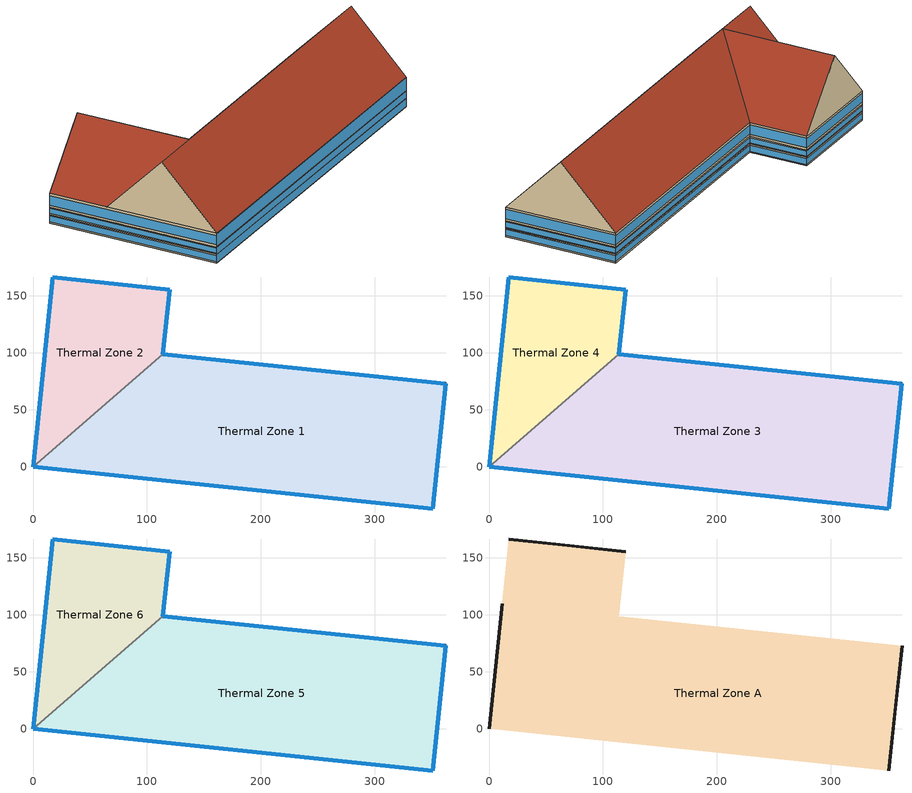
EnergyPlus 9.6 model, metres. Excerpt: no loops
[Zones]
Thermal Zone 1
 floor ground (ExtSlabCarpet): 0,0 113.93,98.76 362.53,72.63 351.02,-36.89 z0
 wall outside (Ext Wall): 0,0 351.02,-36.89 362.53,72.63 113.93,98.76 z0:8.48
 wall to Thermal Zone 2 (Interior Wall): 113.93,98.76 0,0 z0:8.48
 window (Ext Window): 351.02,-36.88 362.53,72.62 z1.27:7.21; 362.52,72.63 113.94,98.76 z1.53:6.95; 0.01,0 351.01,-36.89 z0.42:8.06
Thermal Zone 2
 floor ground (ExtSlabCarpet): 119.89,155.5 113.93,98.76 0,0 17.48,166.26 z0
 wall outside (Ext Wall): 113.93,98.76 119.89,155.5 17.48,166.26 0,0 z0:8.48
 window (Ext Window): 113.93,98.77 119.89,155.49 z1.27:7.21; 119.88,155.5 17.49,166.26 z1.53:6.95; 17.47,166.25 0,0.01 z1.4:7.08
Thermal Zone 3
 floor to Thermal Zone 1 (Interior Floor): 0,0 113.93,98.76 362.53,72.63 351.02,-36.89 z8.48
 wall outside (Ext Wall): 0,0 351.02,-36.89 362.53,72.63 113.93,98.76 z8.48:15.61
 wall to Thermal Zone 4 (Interior Wall): 113.93,98.76 0,0 z8.48:15.61
 window (Ext Window): 351.02,-36.88 362.53,72.62 z9.55:14.54; 362.52,72.63 113.94,98.76 z9.76:14.33; 0.01,0 351.01,-36.89 z8.84:15.25
Thermal Zone 4
 floor to Thermal Zone 2 (Interior Floor): 0,0 17.48,166.26 119.89,155.5 113.93,98.76 z8.48
 wall outside (Ext Wall): 113.93,98.76 119.89,155.5 17.48,166.26 0,0 z8.48:15.61
 window (Ext Window): 113.93,98.77 119.89,155.49 z9.55:14.54; 119.88,155.5 17.49,166.26 z9.76:14.33; 17.47,166.25 0,0.01 z9.66:14.43
Thermal Zone 5
 floor to Thermal Zone 3 (Interior Floor): 0,0 113.93,98.76 362.53,72.63 351.02,-36.89 z15.61
 wall outside (Ext Wall): 0,0 351.02,-36.89 362.53,72.63 113.93,98.76 z15.61:29.2
 wall to Thermal Zone 6 (Interior Wall): 113.93,98.76 0,0 z15.61:29.2
 window (Ext Window): 351.02,-36.88 362.53,72.62 z17.65:27.16; 362.52,72.63 113.94,98.76 z18.06:26.75; 0.01,0 351.01,-36.89 z16.29:28.52
Thermal Zone 6
 floor to Thermal Zone 4 (Interior Floor): 0,0 17.48,166.26 119.89,155.5 113.93,98.76 z15.61
 wall outside (Ext Wall): 113.93,98.76 119.89,155.5 17.48,166.26 0,0 z15.61:29.2
 window (Ext Window): 113.93,98.77 119.89,155.49 z17.65:27.16; 119.88,155.5 17.49,166.26 z18.06:26.75; 17.47,166.25 0,0.01 z17.85:26.96
Thermal Zone A
 floor to Thermal Zone 5 (Interior Floor): 0,0 113.93,98.76 362.53,72.63 351.02,-36.89 z29.2
 floor to Thermal Zone 6 (Interior Floor): 0,0 17.48,166.26 119.89,155.5 113.93,98.76 z29.2
 wall outside (Ext Wall): 351.02,-36.89,29.2 362.53,72.63,29.2 356.77,17.87,86.24; 0,0,29.2 5.76,54.76,86.24 11.51,109.53,29.2; 68.68,160.88,86.24 119.89,155.5,29.2 17.48,166.26,29.2
 roof outside (Ext Roof): 0,0,29.2 351.02,-36.89,29.2 356.77,17.87,86.24 5.76,54.76,86.24; 56.96,49.38,86.24 356.77,17.87,86.24 362.53,72.63,29.2 113.93,98.76,29.2; 5.76,54.76,86.24 56.96,49.38,86.24 11.51,109.53,29.2; 11.51,109.53,29.2 56.96,49.38,86.24 68.68,160.88,86.24 17.48,166.26,29.2; 56.96,49.38,86.24 113.93,98.76,29.2 119.89,155.5,29.2 68.68,160.88,86.24
[Building]
Building 1: North Axis {deg}=-0
[Site:Location]
Washington Dc Dulles IntL Ar: Latitude {deg}=38.98; Longitude {deg}=-77.47; Time Zone {hr}=-5; Elevation {m}=82
[SizingPeriod:DesignDay] Month=7; Day of Month=21; Day Type=SummerDesignDay; Daily Dry-Bulb Temperature Range {deltaC}=14.4; Dry-Bulb Temperature Range Modifier Type=DefaultMultipliers; Barometric Pressure {Pa}=86790; Wind Speed {m/s}=5; Wind Direction {deg}=340; Rain Indicator=No; Snow Indicator=No; Daylight Saving Time Indicator=No; Solar Model Indicator=ASHRAETau; ASHRAE Clear Sky Optical Depth for Beam Irradiance (taub)=0.339; ASHRAE Clear Sky Optical Depth for Diffuse Irradiance (taud)=2.366; Begin Environment Reset Mode=FullResetAtBeginEnvironment
Name | Maximum Dry-Bulb Temperature {C} | Humidity Condition Type | Wetbulb or DewPoint at Maximum Dry-Bulb {C} | Enthalpy at Maximum Dry-Bulb {J/kg}
SALT-LAKE-CITY-IAP Ann Clg .4% Condns DB=>MWB | 36.5 | Wetbulb | 17.1
SALT-LAKE-CITY-IAP Ann Clg .4% Condns DP=>MDB | 22.5 | Dewpoint | 15.6
SALT-LAKE-CITY-IAP Ann Clg .4% Condns Enth=>MDB | 30.8 | Enthalpy |  | 59300
SALT-LAKE-CITY-IAP Ann Clg .4% Condns WB=>MDB | 31.2 | Wetbulb | 19
[Material] Thermal Absorptance=0.9
Name | Roughness | Thickness m | Conductivity W/m-K | Density kg/m3 | Specific Heat J/kg-K | Solar Absorptance | Visible Absorptance
wall concrete | MediumRough | 0.03 | 0.5 | 2243 | 837 | 0.65 | 0.65
roof concrete | MediumRough | 0.05 | 0.5 | 2243 | 837 | 0.65 | 0.65
Wall Insulation [18]; Roof Insulation [18] | MediumRough | 0.1693 | 0.049 | 265 | 836.8 | 0.7 | 0.7
F16 Acoustic tile | MediumSmooth | 0.0191 | 0.06 | 368 | 590 | 0.3 | 0.3
M11 100mm lightweight concrete | MediumRough | 0.1016 | 0.53 | 1280 | 840 | 0.5 | 0.5
MAT-CC05 4 HW CONCRETE | Rough | 0.1016 | 1.311 | 2240 | 836.8 | 0.85 | 0.85
G01a 19mm gypsum board | MediumSmooth | 0.019 | 0.16 | 800 | 1090 | 0.4 | 0.4
[Material:AirGap]
Name | Thermal Resistance m2-K/W
F04 Wall air space resistance | 0.15
F05 Ceiling air space resistance | 0.18
[Material:NoMass]
CP02 CARPET PAD: Roughness=Smooth; Thermal Resistance m2-K/W=0.1; Thermal Absorptance=0.9; Solar Absorptance=0.8; Visible Absorptance=0.8
[WindowMaterial:SimpleGlazingSystem]
Window Material Simple Glazing System: U-Factor W/m2-K=1.8; Solar Heat Gain Coefficient=0.3
[Construction]
Ext Roof: roof concrete, Roof Insulation [18]
Ext Wall: wall concrete, Wall Insulation [18]
Ext Window: Window Material Simple Glazing System
ExtSlabCarpet: MAT-CC05 4 HW CONCRETE, CP02 CARPET PAD
Interior Floor: F16 Acoustic tile, F05 Ceiling air space resistance, M11 100mm lightweight concrete
Interior Wall: G01a 19mm gypsum board, F04 Wall air space resistance, G01a 19mm gypsum board
[Zone]
Thermal Zone 1; Thermal Zone 2: 6, 0, 0, 0, , 1, , , , , , Yes
Thermal Zone 3; Thermal Zone 4: 6, 0, 0, 8.48, , 1, , , , , , Yes
Thermal Zone 5; Thermal Zone 6: 6, 0, 0, 15.61, , 1, , , , , , Yes
Thermal Zone A: 6, 0, 0, 29.2, , 1, , , , , , No
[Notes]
wall material
